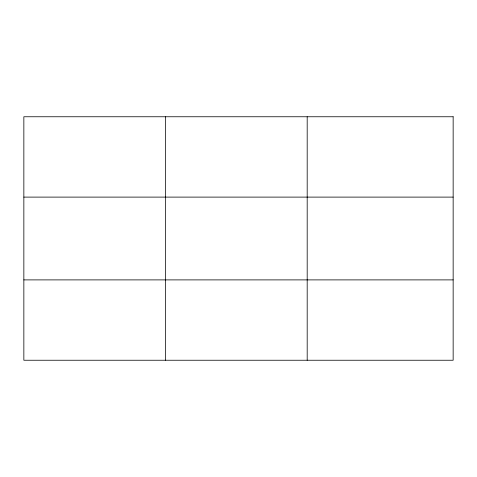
<?xml version="1.0" encoding="UTF-8"?>
<svg xmlns="http://www.w3.org/2000/svg" width="477" height="477" viewBox="0 0 477 477"><rect width="100%" height="100%" fill="white"/><g stroke="black" fill="none" stroke-linecap="round" stroke-linejoin="round"><path stroke-width="0.72" d="M165.519 116.758L165.519 360.242M307.188 116.758L307.188 360.242M23.85 197.108L453.15 197.108M23.85 279.892L453.15 279.892M453.15 116.758L453.15 360.242L23.85 360.242L23.85 116.758L453.15 116.758"/></g></svg>
